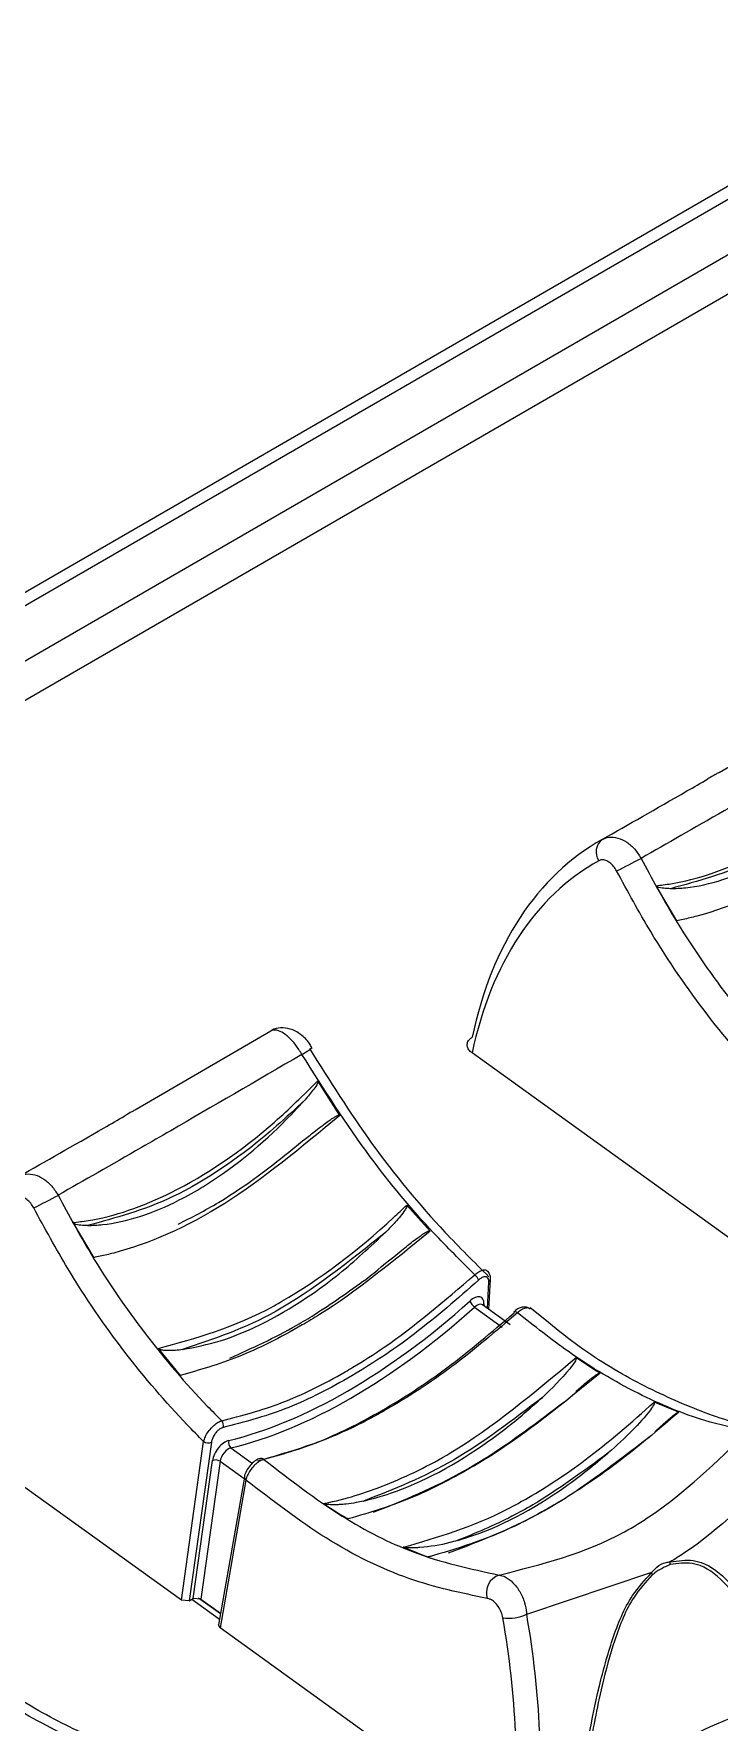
# Model space of a CAD drawing. Header units: inches. Extents: x 1.2 to 43.4, y 1.7 to 28.6.
# Drawn here: x 3.861 to 4.434, y 14.313 to 15.722 of the extents above; entities that cross this region are included whole.
import ezdxf

# ---------------------------------------------------------------- set-up
doc = ezdxf.new("R2010")
doc.units = ezdxf.units.IN
doc.header["$MEASUREMENT"] = 0

msp = doc.modelspace()

# ---------------------------------------------------------------- linework, layer by layer
for p, q in [((12.2883, 20.1138), (1.9681, 14.1561)), ((1.9331, 14.1474), (12.2427, 20.0989)), ((12.3238, 20.0882), (2.0037, 14.1305)), ((12.3361, 20.0625), (2.016, 14.1048)), ((4.4338, 15.1056), (4.5463, 15.171)), ((4.3808, 15.011), (4.3982, 14.9817)), ((3.9467, 14.8244), (4.0592, 14.8898)), ((4.4715, 14.6957), (4.2273, 14.8714)), ((4.1167, 14.8192), (4.0984, 14.848)), ((4.1922, 14.7227), (4.1727, 14.7444)), ((3.8937, 14.7298), (3.9111, 14.7005)), ((4.2402, 14.6581), (4.2413, 14.6803)), ((4.2414, 14.6572), (4.2426, 14.6823)), ((4.2293, 14.6592), (4.2525, 14.6426)), ((4.2359, 14.6611), (4.2358, 14.6612)), ((4.259, 14.6445), (4.2359, 14.6612)), ((4.2372, 14.662), (4.2371, 14.6603)), ((4.2881, 14.6489), (4.2759, 14.6585)), ((3.9649, 14.6246), (3.9834, 14.6022)), ((3.9844, 14.4145), (3.7402, 14.5902)), ((4.4, 14.5715), (4.3795, 14.5799)), ((3.9844, 14.4145), (4.003, 14.547)), ((4.0095, 14.5465), (3.9909, 14.4141)), ((4.0258, 14.5418), (4.0438, 14.5288)), ((3.9942, 14.416), (4.0103, 14.5311)), ((4.0168, 14.5305), (4.0006, 14.4155)), ((4.0168, 14.5305), (4.0368, 14.5161)), ((4.037, 14.5174), (4.0154, 14.3939)), ((4.0383, 14.5149), (4.0167, 14.3914)), ((4.1699, 14.4588), (4.1906, 14.4506)), ((4.3773, 14.4376), (4.2729, 14.4027)), ((3.9909, 14.4141), (3.9844, 14.4145)), ((3.9909, 14.4141), (3.9942, 14.416)), ((3.9931, 14.4154), (4.0162, 14.3987)), ((4.0006, 14.4155), (3.9942, 14.416)), ((4.017, 14.4032), (3.9986, 14.4164)), ((4.0006, 14.4155), (4.0171, 14.4037)), ((4.0167, 14.3914), (4.0154, 14.3939)), ((4.2609, 14.2157), (4.0167, 14.3914))]:
    msp.add_line(p, q)
at = {"flags": 128}
msp.add_lwpolyline([(4.2625, 14.6554), (4.2626, 14.6555), (4.263, 14.6556), (4.2634, 14.6555), (4.264, 14.6553), (4.2646, 14.655), (4.2652, 14.6545)], dxfattribs=at)
for centre, radius, start, end in [((4.344, 15.0392), 0.0131, 127.1642, 213.8882), ((3.7486, 16.2095), 1.3291, 296.8121, 297.8002), ((4.0655, 14.9082), 0.0428, 297.3123, 310.9936), ((3.2615, 15.9282), 1.3291, 296.8121, 297.8002), ((4.2229, 14.678), 0.0106, 21.5845, 51.6607), ((4.24, 14.6826), 0.00263, 298.4971, 353.151), ((4.2352, 14.6677), 0.0103, 199.6623, 235.2366), ((4.2387, 14.6594), 0.00303, 120.5725, 150.515), ((4.2633, 14.6548), 0.00101, 142.1057, 203.2652), ((4.0138, 14.5605), 0.00575, 341.6425, 41.8259), ((4.0068, 14.5527), 0.00675, 236.3065, 293.6494), ((4.0294, 14.5462), 0.0057, 162.5333, 231.1791), ((4.013, 14.5249), 0.00675, 56.305, 113.6477), ((4.0511, 14.5298), 0.00314, 46.5172, 100.386), ((4.0397, 14.5172), 0.00267, 175.7366, 239.2836), ((4.2549, 14.4207), 0.0157, 108.7615, 197.2764), ((4.3578, 14.4304), 0.0208, 14.6768, 20.0202), ((4.3698, 14.4457), 0.0231, 356.7505, 2.1963), ((4.2585, 14.4325), 0.033, 260.5461, 295.8421), ((4.5841, 13.9552), 0.3872, 106.3815, 133.6131)]:
    msp.add_arc(centre, radius, start, end)
for centre, major_axis, ratio, start_param, end_param in [((4.568, 14.6172), (-0.2278, 0.4346), 0.609477, 0.015514, 0.635757), ((4.5579, 14.6119), (-0.2206, 0.4222), 0.610422, 0.01635, 0.636592), ((4.1577, 14.9495), (0.2683, 0.3841), 0.513883, 3.664852, 4.283029), ((4.1609, 14.9472), (0.2709, 0.3878), 0.513775, 3.664923, 4.2831), ((4.2274, 14.6559), (0.0079, 0.0113), 0.513883, 5.597097, 7.424621), ((4.2307, 14.6536), (0.00521, 0.00757), 0.519406, 6.272431, 7.420905), ((4.02, 14.5361), (0.0079, 0.0113), 0.513883, 0.52326, 2.350784), ((4.0232, 14.5339), (0.00521, 0.00757), 0.519406, 0.519543, 2.347068), ((3.8303, 14.4976), (-0.2821, 0.5398), 0.610422, 3.882904, 4.230235), ((3.8404, 14.5029), (-0.2893, 0.5523), 0.609678, 3.882247, 4.229577)]:
    msp.add_ellipse(centre, major_axis=major_axis, ratio=ratio, start_param=start_param, end_param=end_param)
for points, knots in [([(4.5722, 15.1514), (4.5343, 15.1293), (4.4868, 15.1016), (4.419, 15.0626), (4.3904, 15.0463), (4.3685, 15.0338)], [0, 0, 0, 0, 0.481828, 0.603063, 1, 1, 1, 1]), ([(4.3808, 15.011), (4.385, 15.0115), (4.4108, 15.0145), (4.467, 15.034), (4.534, 15.0787), (4.5735, 15.1174), (4.5855, 15.1292)], [0, 0, 0, 0, 0.066937, 0.411169, 0.821319, 1, 1, 1, 1]), ([(4.5748, 15.1135), (4.5669, 15.1061), (4.531, 15.0725), (4.4671, 15.0284), (4.4163, 15.0148), (4.393, 15.0085)], [0, 0, 0, 0, 0.132151, 0.602043, 1, 1, 1, 1]), ([(4.393, 15.0085), (4.3972, 15.0087), (4.4208, 15.0098), (4.4542, 15.0208), (4.5053, 15.0495), (4.5416, 15.0781), (4.5686, 15.1068), (4.5748, 15.1135)], [0, 0, 0, 0, 0.076488, 0.432336, 0.539721, 0.893345, 1, 1, 1, 1]), ([(4.336, 15.0496), (4.3582, 15.0622), (4.385, 15.0775), (4.4184, 15.0967), (4.4243, 15.1001)], [0, 0, 0, 0, 0.824174, 1, 1, 1, 1]), ([(4.6038, 15.1004), (4.5716, 15.0737), (4.5069, 15.0202), (4.4417, 14.9924), (4.4074, 14.9836), (4.4018, 14.9825), (4.3982, 14.9817)], [0, 0, 0, 0, 0.45231, 0.909806, 0.941019, 1, 1, 1, 1]), ([(4.4338, 15.1056), (4.433, 15.1052), (4.431, 15.104), (4.4274, 15.102), (4.4249, 15.1005), (4.4243, 15.1001)], [0, 0, 0, 0, 0.34998, 0.834673, 1, 1, 1, 1]), ([(4.336, 15.0496), (4.3379, 15.0504), (4.3418, 15.052), (4.3491, 15.0513), (4.3566, 15.0477), (4.3635, 15.0418), (4.3668, 15.0365), (4.3685, 15.0338)], [0, 0, 0, 0, 0.178686, 0.38945, 0.594, 0.796182, 1, 1, 1, 1]), ([(4.3481, 15.0233), (4.3473, 15.0246), (4.3457, 15.0273), (4.3424, 15.0304), (4.3389, 15.0323), (4.3357, 15.0329), (4.3339, 15.0322), (4.3331, 15.0319)], [0, 0, 0, 0, 0.200891, 0.401607, 0.606554, 0.819261, 1, 1, 1, 1]), ([(4.3685, 15.0338), (4.3775, 15.0172), (4.3993, 14.9769), (4.4408, 14.9168), (4.4789, 14.872), (4.5012, 14.8496), (4.5052, 14.8455)], [0, 0, 0, 0, 0.236391, 0.574704, 0.922829, 1, 1, 1, 1]), ([(4.4901, 14.8283), (4.4855, 14.8329), (4.4626, 14.8558), (4.423, 14.9024), (4.3802, 14.9641), (4.3574, 15.0062), (4.3481, 15.0233)], [0, 0, 0, 0, 0.0850769, 0.420491, 0.7656323, 1, 1, 1, 1]), ([(4.393, 15.0085), (4.3912, 15.0086), (4.3874, 15.0088), (4.3836, 15.0091), (4.3813, 15.0105), (4.381, 15.0107), (4.3808, 15.0109), (4.3808, 15.011)], [0, 0, 0, 0, 0.465919, 0.933717, 0.960508, 0.987538, 1, 1, 1, 1]), ([(4.0851, 14.8702), (4.0834, 14.8729), (4.0801, 14.8782), (4.0741, 14.8847), (4.0681, 14.8891), (4.0629, 14.891), (4.0604, 14.8902), (4.0592, 14.8898)], [0, 0, 0, 0, 0.2038182, 0.4060011, 0.6105518, 0.8213159, 1, 1, 1, 1]), ([(4.0934, 14.8758), (4.0927, 14.877), (4.0904, 14.8813), (4.0842, 14.8872), (4.0759, 14.8918), (4.0676, 14.8926), (4.0618, 14.8917), (4.0596, 14.8899), (4.0594, 14.8897)], [0, 0, 0, 0, 0.09342, 0.344969, 0.591027, 0.79106, 0.975795, 1, 1, 1, 1]), ([(4.2273, 14.8714), (4.2263, 14.8723), (4.2242, 14.874), (4.223, 14.8772), (4.2233, 14.8803), (4.2249, 14.8828), (4.2267, 14.884), (4.2274, 14.8845)], [0, 0, 0, 0, 0.2148098, 0.4296771, 0.6442124, 0.8586116, 1, 1, 1, 1]), ([(4.0851, 14.8702), (4.0472, 14.8481), (3.9997, 14.8204), (3.9319, 14.7814), (3.9033, 14.7651), (3.8814, 14.7526)], [0, 0, 0, 0, 0.481828, 0.603061, 1, 1, 1, 1]), ([(4.2295, 14.6863), (4.218, 14.6978), (4.1876, 14.7279), (4.1371, 14.7882), (4.1035, 14.8411), (4.0851, 14.8702)], [0, 0, 0, 0, 0.2158511, 0.5694059, 1, 1, 1, 1]), ([(4.0914, 14.875), (4.1082, 14.8483), (4.1425, 14.7939), (4.1947, 14.7307), (4.229, 14.6968), (4.2413, 14.6846)], [0, 0, 0, 0, 0.38146, 0.777444, 1, 1, 1, 1]), ([(3.8937, 14.7298), (3.8979, 14.7303), (3.9237, 14.7333), (3.9798, 14.7527), (4.0469, 14.7975), (4.0864, 14.8362), (4.0984, 14.848)], [0, 0, 0, 0, 0.066937, 0.41117, 0.821319, 1, 1, 1, 1]), ([(4.0984, 14.848), (4.0985, 14.8479), (4.0986, 14.8477), (4.0985, 14.847), (4.0976, 14.8446), (4.0939, 14.8395), (4.0902, 14.8352), (4.0877, 14.8323)], [0, 0, 0, 0, 0.01315, 0.033536, 0.099382, 0.407963, 1, 1, 1, 1]), ([(4.0877, 14.8323), (4.0798, 14.8249), (4.0439, 14.7913), (3.98, 14.7472), (3.9292, 14.7336), (3.9059, 14.7273)], [0, 0, 0, 0, 0.132151, 0.602043, 1, 1, 1, 1]), ([(3.9059, 14.7273), (3.9101, 14.7275), (3.9337, 14.7286), (3.9671, 14.7396), (4.0182, 14.7683), (4.0545, 14.7968), (4.0815, 14.8256), (4.0877, 14.8323)], [0, 0, 0, 0, 0.076488, 0.432336, 0.539721, 0.893345, 1, 1, 1, 1]), ([(3.8489, 14.7684), (3.8711, 14.781), (3.8979, 14.7963), (3.9313, 14.8155), (3.9372, 14.8189)], [0, 0, 0, 0, 0.8241731, 1, 1, 1, 1]), ([(4.1167, 14.8192), (4.0845, 14.7925), (4.0198, 14.7389), (3.9546, 14.7111), (3.9202, 14.7024), (3.9147, 14.7013), (3.9111, 14.7005)], [0, 0, 0, 0, 0.45231, 0.909806, 0.941019, 1, 1, 1, 1]), ([(3.9467, 14.8244), (3.9459, 14.8239), (3.9439, 14.8228), (3.9403, 14.8208), (3.9378, 14.8193), (3.9372, 14.8189)], [0, 0, 0, 0, 0.350005, 0.8346426, 1, 1, 1, 1]), ([(4.0408, 14.7631), (4.043, 14.7647), (4.054, 14.7728), (4.0694, 14.7849), (4.0859, 14.7981), (4.0955, 14.8057), (4.102, 14.8107), (4.1065, 14.814), (4.1096, 14.8161), (4.1117, 14.8175), (4.1132, 14.8183), (4.1142, 14.8188), (4.1149, 14.8192), (4.1155, 14.8193), (4.116, 14.8194), (4.1163, 14.8194), (4.1165, 14.8193), (4.1166, 14.8192), (4.1167, 14.8192), (4.1167, 14.8192)], [0, 0, 0, 0, 0.091003, 0.455537, 0.633539, 0.753181, 0.833286, 0.886891, 0.922828, 0.947014, 0.963371, 0.974516, 0.982187, 0.987543, 0.993247, 0.995589, 0.997955, 0.99954, 1, 1, 1, 1]), ([(3.8489, 14.7684), (3.8507, 14.7692), (3.8547, 14.7708), (3.862, 14.7701), (3.8695, 14.7665), (3.8764, 14.7606), (3.8797, 14.7552), (3.8814, 14.7526)], [0, 0, 0, 0, 0.178684, 0.389449, 0.593999, 0.796182, 1, 1, 1, 1]), ([(3.9818, 14.7285), (3.993, 14.7342), (4.0124, 14.744), (4.0323, 14.7574), (4.0408, 14.7631)], [0, 0, 0, 0, 0.575005, 1, 1, 1, 1]), ([(3.861, 14.742), (3.8602, 14.7434), (3.8586, 14.7461), (3.8553, 14.7492), (3.8518, 14.7511), (3.8485, 14.7517), (3.8468, 14.751), (3.846, 14.7507)], [0, 0, 0, 0, 0.200891, 0.401607, 0.606554, 0.819261, 1, 1, 1, 1]), ([(3.8814, 14.7526), (3.8904, 14.736), (3.9122, 14.6957), (3.9537, 14.6356), (3.9918, 14.5908), (4.0141, 14.5684), (4.0181, 14.5643)], [0, 0, 0, 0, 0.236391, 0.574704, 0.922829, 1, 1, 1, 1]), ([(3.9649, 14.6246), (3.9968, 14.6333), (4.0307, 14.6426), (4.0974, 14.6806), (4.1353, 14.7088), (4.169, 14.7409), (4.1727, 14.7444)], [0, 0, 0, 0, 0.473156, 0.503815, 0.94637, 1, 1, 1, 1]), ([(4.1727, 14.7444), (4.1727, 14.7443), (4.1728, 14.7442), (4.1728, 14.7438), (4.1725, 14.7423), (4.1695, 14.7375), (4.1635, 14.7303), (4.1578, 14.7245), (4.1551, 14.7217)], [0, 0, 0, 0, 0.007106, 0.017077, 0.044401, 0.156029, 0.599097, 1, 1, 1, 1]), ([(4.003, 14.547), (3.9984, 14.5517), (3.9755, 14.5746), (3.9359, 14.6212), (3.8931, 14.6829), (3.8703, 14.725), (3.861, 14.742)], [0, 0, 0, 0, 0.0850769, 0.420491, 0.7656323, 1, 1, 1, 1]), ([(3.9059, 14.7273), (3.9041, 14.7274), (3.9003, 14.7275), (3.8964, 14.7278), (3.8942, 14.7293), (3.8939, 14.7295), (3.8937, 14.7297), (3.8937, 14.7298)], [0, 0, 0, 0, 0.465927, 0.933712, 0.960503, 0.987533, 1, 1, 1, 1]), ([(4.1922, 14.7227), (4.1613, 14.6974), (4.1255, 14.6681), (4.0719, 14.6362), (4.0318, 14.6158), (3.9993, 14.6067), (3.9834, 14.6022)], [0, 0, 0, 0, 0.428705, 0.496172, 0.752972, 1, 1, 1, 1]), ([(4.1551, 14.7217), (4.1244, 14.6972), (4.0668, 14.6511), (4.0113, 14.6325), (3.9853, 14.6238)], [0, 0, 0, 0, 0.533597, 1, 1, 1, 1]), ([(3.9853, 14.6238), (3.9957, 14.6258), (4.03, 14.6326), (4.0755, 14.6565), (4.1221, 14.6909), (4.1422, 14.7097), (4.1551, 14.7217)], [0, 0, 0, 0, 0.1942235, 0.641954, 0.7712917, 1, 1, 1, 1]), ([(4.1385, 14.6824), (4.1407, 14.6841), (4.1517, 14.693), (4.1658, 14.7047), (4.1793, 14.7153), (4.1843, 14.7189), (4.1867, 14.7205), (4.1883, 14.7215), (4.1895, 14.7221), (4.1903, 14.7225), (4.191, 14.7227), (4.1915, 14.7229), (4.1918, 14.7229), (4.1921, 14.7228), (4.1922, 14.7227), (4.1922, 14.7227)], [0, 0, 0, 0, 0.129537, 0.648393, 0.820154, 0.877621, 0.916415, 0.942711, 0.960625, 0.972927, 0.981482, 0.990418, 0.994075, 0.997767, 1, 1, 1, 1]), ([(4.2295, 14.6863), (4.2306, 14.6872), (4.2329, 14.689), (4.2361, 14.6903), (4.2387, 14.6905), (4.2396, 14.6897), (4.24, 14.6893)], [0, 0, 0, 0, 0.267157, 0.534214, 0.800947, 1, 1, 1, 1]), ([(4.24, 14.6893), (4.2402, 14.6892), (4.2405, 14.6891), (4.2406, 14.6888), (4.2406, 14.6887)], [0, 0, 0, 0, 0.725023, 1, 1, 1, 1]), ([(4.2426, 14.6823), (4.2426, 14.6825), (4.2429, 14.684), (4.2421, 14.6864), (4.2411, 14.6888), (4.2401, 14.6894), (4.2401, 14.6894)], [0, 0, 0, 0, 0.065464, 0.570668, 0.989155, 1, 1, 1, 1]), ([(4.0181, 14.5643), (4.0347, 14.5686), (4.0678, 14.5772), (4.1055, 14.596), (4.1342, 14.6128), (4.1706, 14.6357), (4.2043, 14.6647), (4.2295, 14.6863)], [0, 0, 0, 0, 0.24841, 0.496821, 0.527006, 0.647843, 1, 1, 1, 1]), ([(4.2328, 14.6819), (4.215, 14.6663), (4.1789, 14.6347), (4.124, 14.5989), (4.0698, 14.5718), (4.0363, 14.5631), (4.0193, 14.5586)], [0, 0, 0, 0, 0.247957, 0.503298, 0.748099, 1, 1, 1, 1]), ([(4.0249, 14.6166), (4.0434, 14.625), (4.0666, 14.6355), (4.1048, 14.6584), (4.1241, 14.6721), (4.1385, 14.6824)], [0, 0, 0, 0, 0.499888, 0.626785, 1, 1, 1, 1]), ([(4.2413, 14.6803), (4.2413, 14.6808), (4.2413, 14.682), (4.2406, 14.6836), (4.2392, 14.6846), (4.2373, 14.6846), (4.2351, 14.6838), (4.2335, 14.6825), (4.2328, 14.6819)], [0, 0, 0, 0, 0.108566, 0.292206, 0.471511, 0.647888, 0.823948, 1, 1, 1, 1]), ([(4.2758, 14.6576), (4.2757, 14.6577), (4.275, 14.6586), (4.2727, 14.6593), (4.2697, 14.6594), (4.2663, 14.6582), (4.2638, 14.6568), (4.2626, 14.6555), (4.2625, 14.6554)], [0, 0, 0, 0, 0.020723, 0.241934, 0.444686, 0.678763, 0.982522, 1, 1, 1, 1]), ([(4.2755, 14.6579), (4.2748, 14.6582), (4.2734, 14.6588), (4.2703, 14.658), (4.2675, 14.6564), (4.2658, 14.6549), (4.2652, 14.6545)], [0, 0, 0, 0, 0.272882, 0.566397, 0.859063, 1, 1, 1, 1]), ([(4.0483, 14.5308), (4.0646, 14.5353), (4.0977, 14.5444), (4.1513, 14.5713), (4.207, 14.6071), (4.2437, 14.6385), (4.2624, 14.6544)], [0, 0, 0, 0, 0.243758, 0.494259, 0.743515, 1, 1, 1, 1]), ([(4.2652, 14.6545), (4.247, 14.6389), (4.2106, 14.6079), (4.1715, 14.5826), (4.1426, 14.5663), (4.1073, 14.5479), (4.0762, 14.5388), (4.0533, 14.5321)], [0, 0, 0, 0, 0.252922, 0.505843, 0.535964, 0.656537, 1, 1, 1, 1]), ([(4.458, 14.5557), (4.446, 14.5583), (4.4163, 14.5647), (4.3656, 14.5859), (4.3127, 14.617), (4.2793, 14.6434), (4.2652, 14.6545)], [0, 0, 0, 0, 0.196947, 0.486123, 0.783684, 1, 1, 1, 1]), ([(4.467, 14.5597), (4.4661, 14.5598), (4.4503, 14.5609), (4.416, 14.5724), (4.3654, 14.5952), (4.3221, 14.6211), (4.2965, 14.642), (4.2881, 14.6489)], [0, 0, 0, 0, 0.016398, 0.300191, 0.579937, 0.861129, 1, 1, 1, 1]), ([(3.9853, 14.6238), (3.9834, 14.6235), (3.9799, 14.6231), (3.9754, 14.6229), (3.9721, 14.6229), (3.9699, 14.6231), (3.9683, 14.6233), (3.9672, 14.6235), (3.9665, 14.6237), (3.9659, 14.6239), (3.9655, 14.6241), (3.9651, 14.6243), (3.965, 14.6245), (3.9649, 14.6245), (3.9649, 14.6246)], [0, 0, 0, 0, 0.2985047, 0.5281948, 0.683025, 0.7873198, 0.8575989, 0.9050405, 0.9371795, 0.9591206, 0.9814296, 0.9901983, 0.9968866, 1, 1, 1, 1]), ([(4.1031, 14.4952), (4.1036, 14.4953), (4.1205, 14.4987), (4.1554, 14.5095), (4.2262, 14.5436), (4.2793, 14.5879), (4.3142, 14.6171)], [0, 0, 0, 0, 0.007573, 0.255602, 0.510614, 1, 1, 1, 1]), ([(4.3142, 14.6171), (4.3142, 14.617), (4.3143, 14.6169), (4.3144, 14.6167), (4.3143, 14.6158), (4.3127, 14.6126), (4.304, 14.601), (4.294, 14.5915), (4.286, 14.5838)], [0, 0, 0, 0, 0.004434, 0.010165, 0.020997, 0.068053, 0.253995, 1, 1, 1, 1]), ([(4.3342, 14.604), (4.3337, 14.6043), (4.3277, 14.608), (4.321, 14.6124), (4.3148, 14.6166), (4.3142, 14.6171)], [0, 0, 0, 0, 0.066272, 0.901769, 1, 1, 1, 1]), ([(4.3342, 14.604), (4.3036, 14.5791), (4.2669, 14.5492), (4.2155, 14.5186), (4.1744, 14.4973), (4.1421, 14.4878), (4.1237, 14.4824)], [0, 0, 0, 0, 0.420319, 0.505078, 0.717724, 1, 1, 1, 1]), ([(4.3139, 14.5887), (4.3152, 14.5899), (4.3181, 14.5925), (4.3223, 14.596), (4.3259, 14.599), (4.3284, 14.6009), (4.3301, 14.6022), (4.3314, 14.603), (4.3323, 14.6035), (4.333, 14.6039), (4.3335, 14.6041), (4.3339, 14.6041), (4.3341, 14.6041), (4.3342, 14.6041), (4.3342, 14.604)], [0, 0, 0, 0, 0.206329, 0.462943, 0.636167, 0.753247, 0.832567, 0.886512, 0.923418, 0.948913, 0.975516, 0.986145, 0.994938, 1, 1, 1, 1]), ([(4.286, 14.5838), (4.2614, 14.565), (4.211, 14.5265), (4.1618, 14.5072), (4.1365, 14.4973)], [0, 0, 0, 0, 0.4879746, 1, 1, 1, 1]), ([(4.1365, 14.4973), (4.144, 14.4993), (4.1774, 14.5082), (4.2197, 14.5311), (4.2623, 14.5629), (4.277, 14.5759), (4.286, 14.5838)], [0, 0, 0, 0, 0.15672, 0.702166, 0.818098, 1, 1, 1, 1]), ([(4.1449, 14.488), (4.1701, 14.4981), (4.201, 14.5105), (4.2549, 14.5429), (4.2826, 14.5638), (4.3041, 14.58)], [0, 0, 0, 0, 0.491015, 0.605204, 1, 1, 1, 1]), ([(4.1699, 14.4588), (4.1986, 14.4671), (4.2328, 14.477), (4.2844, 14.5057), (4.3257, 14.5325), (4.3604, 14.563), (4.3795, 14.5799)], [0, 0, 0, 0, 0.422732, 0.503535, 0.726272, 1, 1, 1, 1]), ([(4.3795, 14.5799), (4.3795, 14.5799), (4.3796, 14.5798), (4.3797, 14.5796), (4.3797, 14.5791), (4.3788, 14.577), (4.3731, 14.569), (4.3604, 14.5548), (4.348, 14.5436), (4.3411, 14.5375)], [0, 0, 0, 0, 0.003019, 0.006719, 0.013209, 0.034271, 0.132438, 0.522429, 1, 1, 1, 1]), ([(4.003, 14.547), (4.0034, 14.5484), (4.0042, 14.551), (4.0067, 14.5553), (4.0099, 14.5591), (4.0134, 14.5622), (4.0162, 14.5638), (4.0177, 14.5642), (4.0181, 14.5643)], [0, 0, 0, 0, 0.186967, 0.374496, 0.560675, 0.743141, 0.921854, 1, 1, 1, 1]), ([(4.4, 14.5715), (4.3826, 14.5567), (4.3477, 14.527), (4.3103, 14.5024), (4.2823, 14.4863), (4.2459, 14.4668), (4.2143, 14.4575), (4.1906, 14.4506)], [0, 0, 0, 0, 0.242688, 0.485373, 0.515757, 0.637392, 1, 1, 1, 1]), ([(4.3799, 14.5551), (4.3806, 14.5557), (4.3832, 14.558), (4.387, 14.5615), (4.391, 14.565), (4.3938, 14.5674), (4.3957, 14.569), (4.3971, 14.57), (4.398, 14.5707), (4.3987, 14.5711), (4.3993, 14.5714), (4.3997, 14.5715), (4.3999, 14.5715), (4.3999, 14.5715), (4.4, 14.5715)], [0, 0, 0, 0, 0.110129, 0.400751, 0.596758, 0.7289, 0.818002, 0.878208, 0.919043, 0.946915, 0.974751, 0.985957, 0.995005, 1, 1, 1, 1]), ([(4.0193, 14.5586), (4.019, 14.5586), (4.018, 14.5583), (4.016, 14.5572), (4.0137, 14.5551), (4.0117, 14.5524), (4.0101, 14.5493), (4.0097, 14.5474), (4.0095, 14.5465)], [0, 0, 0, 0, 0.077734, 0.255452, 0.43719, 0.623375, 0.811723, 1, 1, 1, 1]), ([(4.2076, 14.454), (4.2356, 14.4646), (4.2896, 14.4851), (4.3476, 14.5296), (4.3755, 14.551)], [0, 0, 0, 0, 0.517847, 1, 1, 1, 1]), ([(4.2499, 14.4356), (4.2852, 14.4444), (4.3281, 14.4551), (4.3984, 14.4979), (4.4315, 14.53), (4.458, 14.5557)], [0, 0, 0, 0, 0.482263, 0.585619, 1, 1, 1, 1]), ([(4.0506, 14.5327), (4.0501, 14.5327), (4.0484, 14.5325), (4.0453, 14.5305), (4.0416, 14.5271), (4.0386, 14.5225), (4.0371, 14.5191), (4.037, 14.5175), (4.037, 14.5174)], [0, 0, 0, 0, 0.074045, 0.270457, 0.511224, 0.746673, 0.985225, 1, 1, 1, 1]), ([(4.0533, 14.5321), (4.0522, 14.5317), (4.0501, 14.531), (4.0465, 14.5284), (4.0432, 14.5249), (4.0405, 14.5209), (4.0389, 14.5174), (4.0385, 14.5155), (4.0383, 14.5149)], [0, 0, 0, 0, 0.18149, 0.362963, 0.544428, 0.726215, 0.908502, 1, 1, 1, 1]), ([(4.0533, 14.5321), (4.075, 14.5153), (4.1159, 14.4838), (4.1829, 14.45), (4.2259, 14.4407), (4.2499, 14.4356)], [0, 0, 0, 0, 0.334741, 0.629277, 1, 1, 1, 1]), ([(4.2149, 14.4643), (4.2178, 14.4652), (4.2468, 14.474), (4.2903, 14.4961), (4.3293, 14.5278), (4.3411, 14.5375)], [0, 0, 0, 0, 0.073059, 0.718365, 1, 1, 1, 1]), ([(4.3411, 14.5375), (4.3201, 14.522), (4.2932, 14.5023), (4.2508, 14.479), (4.23, 14.4705), (4.2149, 14.4643)], [0, 0, 0, 0, 0.497033, 0.634013, 1, 1, 1, 1]), ([(4.4882, 14.527), (4.461, 14.5001), (4.4303, 14.4699), (4.3967, 14.4489), (4.3929, 14.4465)], [0, 0, 0, 0, 0.886619, 1, 1, 1, 1]), ([(4.2399, 14.4161), (4.2183, 14.4205), (4.1742, 14.4297), (4.1053, 14.4633), (4.0605, 14.4978), (4.0383, 14.5149)], [0, 0, 0, 0, 0.327407, 0.667082, 1, 1, 1, 1]), ([(4.1365, 14.4973), (4.1345, 14.4969), (4.1297, 14.4958), (4.123, 14.4948), (4.117, 14.4943), (4.1128, 14.4942), (4.1099, 14.4942), (4.1079, 14.4943), (4.1064, 14.4944), (4.1054, 14.4945), (4.1046, 14.4947), (4.1041, 14.4948), (4.1036, 14.4949), (4.1033, 14.495), (4.1032, 14.4951), (4.1031, 14.4951), (4.1031, 14.4952)], [0, 0, 0, 0, 0.190854, 0.453319, 0.630179, 0.749413, 0.829902, 0.884353, 0.921314, 0.946525, 0.963859, 0.980072, 0.988481, 0.994452, 0.998622, 1, 1, 1, 1]), ([(4.1031, 14.4952), (4.1036, 14.4948), (4.1099, 14.4907), (4.1168, 14.4864), (4.1231, 14.4828), (4.1237, 14.4824)], [0, 0, 0, 0, 0.082514, 0.920631, 1, 1, 1, 1]), ([(4.2149, 14.4643), (4.2128, 14.4637), (4.2025, 14.4609), (4.191, 14.4589), (4.18, 14.4583), (4.177, 14.4583), (4.175, 14.4583), (4.1735, 14.4584), (4.1724, 14.4584), (4.1717, 14.4585), (4.1711, 14.4586), (4.1706, 14.4586), (4.1703, 14.4587), (4.1701, 14.4588), (4.17, 14.4588), (4.1699, 14.4588)], [0, 0, 0, 0, 0.1435121, 0.7184356, 0.8088895, 0.8698439, 0.9110348, 0.9389911, 0.9580708, 0.9711952, 0.9803457, 0.9901096, 0.9940475, 0.9980289, 1, 1, 1, 1]), ([(4.1906, 14.4506), (4.1906, 14.4506), (4.1905, 14.4506), (4.1904, 14.4507), (4.1906, 14.4509), (4.1915, 14.4512), (4.1925, 14.4513), (4.193, 14.4514)], [0, 0, 0, 0, 0.030352, 0.072712, 0.186442, 0.640488, 1, 1, 1, 1]), ([(4.3929, 14.4465), (4.3994, 14.4475), (4.4158, 14.4499), (4.4377, 14.4359), (4.4586, 14.41), (4.4742, 14.3733), (4.477, 14.3433), (4.4785, 14.3283)], [0, 0, 0, 0, 0.116436, 0.292572, 0.468655, 0.733954, 1, 1, 1, 1]), ([(4.2499, 14.4356), (4.2516, 14.4352), (4.2555, 14.4342), (4.2617, 14.4295), (4.2674, 14.422), (4.2713, 14.4131), (4.2726, 14.4064), (4.2729, 14.4032), (4.2729, 14.4027)], [0, 0, 0, 0, 0.155397, 0.361998, 0.574133, 0.787349, 0.968028, 1, 1, 1, 1]), ([(4.3142, 14.2334), (4.3146, 14.2364), (4.3197, 14.2701), (4.3272, 14.3207), (4.3439, 14.3817), (4.3577, 14.4164), (4.3718, 14.4315), (4.3773, 14.4376)], [0, 0, 0, 0, 0.047044, 0.53055, 0.70693, 0.883364, 1, 1, 1, 1]), ([(4.3779, 14.4357), (4.3725, 14.4298), (4.359, 14.415), (4.3457, 14.381), (4.3338, 14.3368), (4.3245, 14.2865), (4.3195, 14.2526), (4.317, 14.2356)], [0, 0, 0, 0, 0.114748, 0.290048, 0.466606, 0.73294, 1, 1, 1, 1]), ([(4.3773, 14.4376), (4.3787, 14.4391), (4.3823, 14.4432), (4.3879, 14.4462), (4.3917, 14.4465), (4.3929, 14.4465)], [0, 0, 0, 0, 0.304036, 0.787469, 1, 1, 1, 1]), ([(4.3929, 14.4444), (4.3884, 14.4423), (4.3832, 14.44), (4.3785, 14.4362), (4.3779, 14.4357)], [0, 0, 0, 0, 0.882839, 1, 1, 1, 1]), ([(4.4749, 14.3267), (4.4748, 14.3292), (4.4735, 14.3587), (4.4632, 14.3981), (4.436, 14.4331), (4.415, 14.4473), (4.3992, 14.4452), (4.3929, 14.4444)], [0, 0, 0, 0, 0.045206, 0.532625, 0.709475, 0.885064, 1, 1, 1, 1]), ([(4.2531, 14.3999), (4.2527, 14.4015), (4.2519, 14.4047), (4.2493, 14.4093), (4.2461, 14.4131), (4.2428, 14.4154), (4.2408, 14.4159), (4.2399, 14.4161)], [0, 0, 0, 0, 0.214993, 0.430066, 0.642162, 0.846827, 1, 1, 1, 1]), ([(3.9709, 14.2745), (3.9589, 14.2771), (3.9292, 14.2835), (3.8785, 14.3047), (3.8256, 14.3358), (3.7922, 14.3622), (3.7781, 14.3733)], [0, 0, 0, 0, 0.196947, 0.486123, 0.783684, 1, 1, 1, 1]), ([(3.9799, 14.2785), (3.979, 14.2785), (3.9632, 14.2797), (3.9289, 14.2912), (3.8783, 14.3139), (3.835, 14.3399), (3.8094, 14.3608), (3.801, 14.3676)], [0, 0, 0, 0, 0.016399, 0.300191, 0.579937, 0.861129, 1, 1, 1, 1])]:
    msp.add_open_spline(points, degree=3, knots=knots)

doc.saveas('drawing.dxf')
